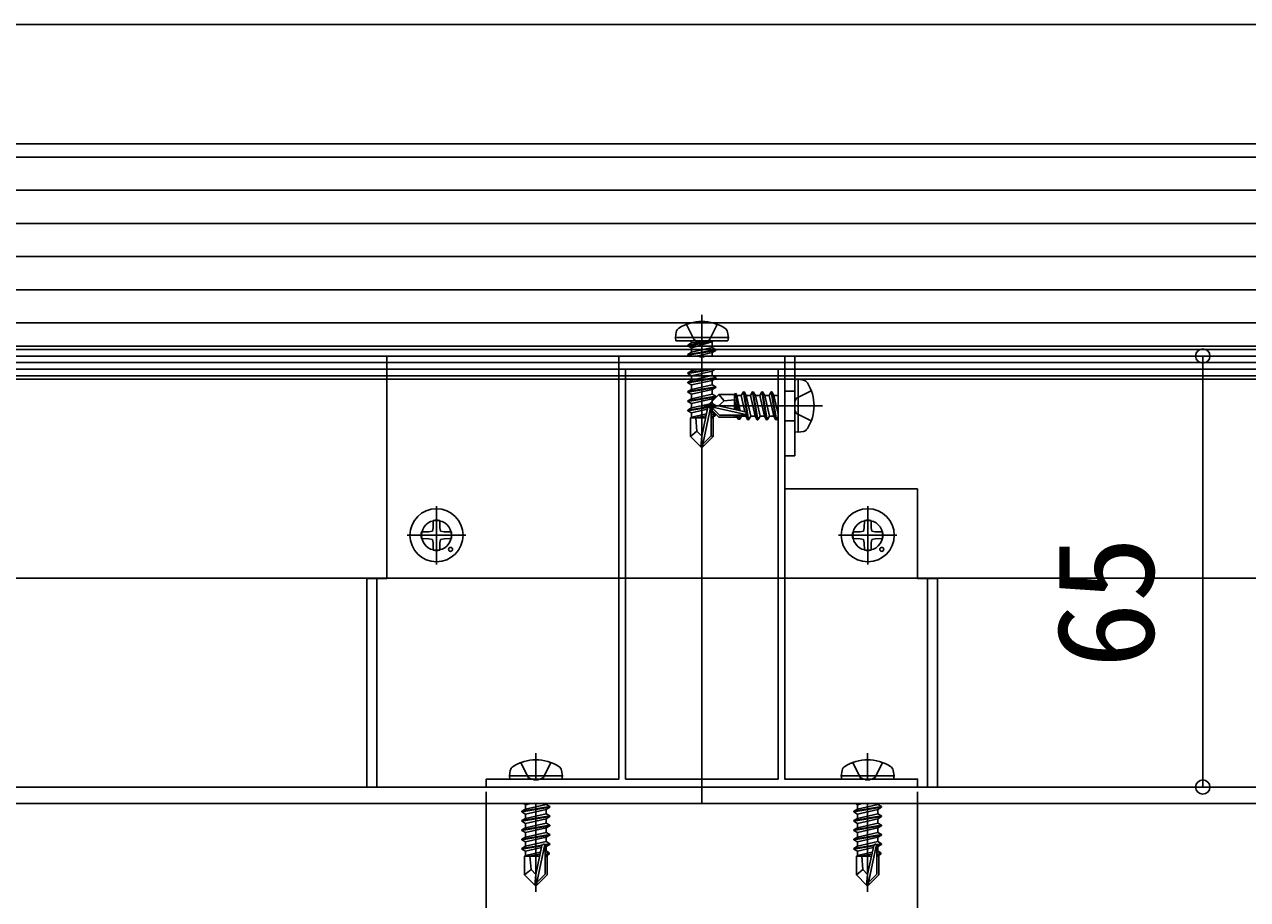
# Model space of a CAD drawing. Units: millimetres, scale not verified. Extents: x -875 to 875, y -1303 to 1295.
# Drawn here: x -74.6 to 109.7, y 267.3 to 399.3 of the extents above; entities that cross this region are included whole.
import ezdxf
from ezdxf.enums import TextEntityAlignment as Align

# ---------------------------------------------------------------- set-up
doc = ezdxf.new("R2010")
doc.units = ezdxf.units.MM
doc.header["$LTSCALE"] = 8
for name, color, linetype in [('0-3_YKK_11', 7, 'Continuous'), ('0-4_YKK_12', 2, 'Continuous'), ('0-5_YKK_13', 4, 'Continuous'), ('0-6_YKK_D', 6, 'Continuous')]:
    doc.layers.add(name, color=color, linetype=linetype)
doc.styles.add('ＭＳ ゴシック', font='')
doc.styles.get('ＭＳ ゴシック').set_extended_font_data('MS Gothic')

msp = doc.modelspace()

# ---------------------------------------------------------------- linework, layer by layer
at = {"layer": '0-3_YKK_11'}
for points in [[(60, 284.3), (-5, 284.3), (-5, 285.5), (2.042, 285.5), (2.225, 285.38), (2.775, 285.38), (2.958, 285.5), (15, 285.5), (15, 349.3), (27.042, 349.3), (27.225, 349.18), (27.775, 349.18), (27.958, 349.3), (40, 349.3), (40, 285.5), (52.042, 285.5), (52.225, 285.38), (52.775, 285.38), (52.958, 285.5), (60, 285.5)], [(16, 347.3), (16, 285.5), (39, 285.5), (39, 347.3)]]:
    msp.add_lwpolyline(points, close=True, dxfattribs=at)
at = {"layer": '0-4_YKK_12'}
for p, q in [((-172.5, 381.3), (227.5, 381.3)), ((-172.5, 379.3), (227.5, 379.3)), ((-172.5, 350.3), (227.5, 350.3)), ((-167.5, 350.8), (222.5, 350.8)), ((27.5, 351.8), (27.5, 281.8)), ((-172.5, 349.3), (227.5, 349.3)), ((-172.5, 348.3), (227.5, 348.3)), ((-172.5, 347.3), (227.5, 347.3)), ((-172.5, 346.3), (227.5, 346.3)), ((-172.5, 345.8), (227.5, 345.8)), ((45.699, 341.798), (27.389, 341.799)), ((-12.503, 317.865), (-12.503, 326.665)), ((52.497, 317.865), (52.497, 326.665)), ((-12.503, 325.515), (-12.503, 319.015)), ((52.497, 325.515), (52.497, 319.015)), ((-16.903, 322.265), (-8.103, 322.265)), ((-9.253, 322.265), (-15.753, 322.265)), ((48.097, 322.265), (56.897, 322.265)), ((55.747, 322.265), (49.247, 322.265)), ((-167.503, 315.8), (-20.003, 315.8)), ((-20.003, 315.8), (59.997, 315.8)), ((59.997, 315.8), (207.497, 315.8))]:
    msp.add_line(p, q, dxfattribs=at)
for points in [[(-573.798, 284.3), (628.798, 284.3), (670.5, 284.3)], [(-573.798, 281.8), (628.797, 281.8), (670.5, 281.8)]]:
    msp.add_lwpolyline(points, dxfattribs=at)
at = {"layer": '0-5_YKK_13'}
for p, q in [((655, 379.3), (-600, 379.3)), ((655, 374.3), (-600, 374.3)), ((655, 369.3), (-600, 369.3)), ((655, 364.3), (-600, 364.3)), ((655, 359.3), (-600, 359.3)), ((655, 354.3), (-600, 354.3)), ((27.5, 355.499), (27.5, 334.599)), ((23.5, 352.099), (23.641, 352.901)), ((31.5, 352.099), (23.5, 352.099)), ((23.5, 352.099), (23.588, 351.599)), ((31.5, 352.099), (31.359, 352.901)), ((31.5, 352.099), (31.412, 351.599)), ((31.412, 351.599), (23.588, 351.599)), ((25.4, 350.949), (29, 351.549)), ((29, 351.449), (25.4, 350.849)), ((25.4, 350.949), (25.95, 351.266)), ((25.4, 350.949), (25.4, 350.849)), ((25.4, 350.949), (25.4, 350.849)), ((25.4, 350.849), (25.95, 350.531)), ((29, 351.549), (25.95, 351.266)), ((25.95, 350.531), (29, 351.449)), ((25.95, 351.399), (25.95, 351.266)), ((29.05, 350.566), (25.95, 349.866)), ((25.95, 350.531), (25.95, 349.866)), ((29, 351.549), (29, 351.449)), ((29.05, 351.399), (29.05, 350.566)), ((29.6, 350.249), (29.05, 350.566)), ((655, 349.3), (-600, 349.3)), ((-20.003, 349.262), (-20.003, 315.762)), ((-20.003, 349.262), (41.5, 349.262)), ((25.4, 349.549), (29.6, 350.249)), ((29.6, 350.149), (25.4, 349.449)), ((25.4, 349.549), (25.95, 349.866)), ((25.4, 349.549), (25.4, 349.449)), ((25.4, 349.449), (25.66, 349.299)), ((29.05, 349.831), (26.692, 349.299)), ((29.6, 350.149), (29.05, 349.831)), ((29.05, 349.831), (29.05, 349.299)), ((29.6, 350.249), (29.6, 350.149)), ((40, 349.262), (40, 329.262)), ((29.3, 347.299), (25.4, 346.649)), ((25.4, 346.749), (28.7, 347.299)), ((25.4, 346.749), (25.95, 347.066)), ((25.4, 346.749), (25.4, 346.649)), ((25.4, 346.649), (25.95, 346.331)), ((26.979, 347.299), (25.95, 347.066)), ((25.95, 347.299), (25.95, 347.066)), ((29.05, 347.031), (29.05, 346.366)), ((25.4, 345.349), (29.6, 346.049)), ((29.6, 345.949), (25.4, 345.249)), ((25.4, 345.349), (25.95, 345.666)), ((25.4, 345.349), (25.4, 345.249)), ((25.4, 345.249), (25.95, 344.931)), ((29.05, 346.366), (25.95, 345.666)), ((25.95, 346.331), (25.95, 345.666)), ((29.05, 344.966), (25.95, 344.266)), ((25.95, 344.931), (25.95, 344.266)), ((29.6, 346.049), (29.05, 346.366)), ((29.05, 345.631), (29.05, 344.966)), ((29.6, 344.649), (29.05, 344.966)), ((29.6, 346.049), (29.6, 345.949)), ((41.999, 345.798), (41.499, 345.71)), ((41.499, 337.887), (41.499, 345.71)), ((41.999, 345.798), (42.802, 345.657)), ((41.999, 337.798), (41.999, 345.798)), ((25.4, 343.949), (29.6, 344.649)), ((29.6, 344.549), (25.4, 343.849)), ((25.4, 343.949), (25.95, 344.266)), ((25.4, 343.949), (25.4, 343.849)), ((25.4, 343.849), (25.95, 343.531)), ((25.4, 342.549), (29.6, 343.249)), ((29.6, 343.149), (25.4, 342.449)), ((29.05, 343.566), (25.95, 342.866)), ((25.95, 343.531), (25.95, 342.866)), ((28.499, 341.949), (30.049, 343.499)), ((29.05, 344.231), (29.05, 343.566)), ((29.6, 343.249), (29.05, 343.566)), ((29.6, 344.649), (29.6, 344.549)), ((29.6, 343.249), (29.6, 343.149)), ((32.47, 343.499), (30.049, 343.499)), ((30.85, 342.544), (30.049, 343.499)), ((32.399, 341.255), (32.399, 343.499)), ((32.47, 343.499), (32.565, 343.699)), ((32.565, 343.699), (32.767, 343.349)), ((32.989, 341.121), (32.565, 343.699)), ((33.432, 343.349), (32.767, 343.349)), ((33.285, 341.053), (32.767, 343.349)), ((33.749, 343.899), (33.432, 343.349)), ((33.986, 340.894), (33.432, 343.349)), ((34.449, 339.699), (33.749, 343.899)), ((33.849, 343.899), (33.749, 343.899)), ((33.849, 343.899), (34.549, 339.699)), ((33.849, 343.899), (34.167, 343.349)), ((34.866, 340.249), (34.167, 343.349)), ((34.832, 343.349), (34.167, 343.349)), ((35.149, 343.899), (34.832, 343.349)), ((35.849, 339.699), (35.149, 343.899)), ((35.249, 343.899), (35.149, 343.899)), ((35.249, 343.899), (35.949, 339.699)), ((35.249, 343.899), (35.567, 343.349)), ((36.266, 340.249), (35.567, 343.349)), ((36.232, 343.349), (35.567, 343.349)), ((36.549, 343.899), (36.232, 343.349)), ((37.249, 339.699), (36.549, 343.899)), ((36.649, 343.899), (36.549, 343.899)), ((36.649, 343.899), (37.349, 339.699)), ((36.649, 343.899), (36.967, 343.349)), ((37.666, 340.249), (36.967, 343.349)), ((37.632, 343.349), (36.967, 343.349)), ((37.949, 343.899), (37.632, 343.349)), ((38.649, 339.699), (37.949, 343.899)), ((38.049, 343.899), (37.949, 343.899)), ((38.049, 343.899), (38.749, 339.699)), ((38.049, 343.899), (38.367, 343.349)), ((38.999, 340.548), (38.367, 343.349)), ((38.999, 343.349), (38.367, 343.349)), ((41.5, 344.014), (40, 344.014)), ((25.4, 342.549), (25.95, 342.866)), ((25.4, 342.549), (25.4, 342.449)), ((25.4, 342.449), (25.95, 342.131)), ((25.4, 341.149), (28.426, 341.653)), ((28.398, 341.548), (25.4, 341.049)), ((25.4, 341.149), (25.95, 341.466)), ((25.4, 341.149), (25.4, 341.049)), ((25.4, 341.049), (25.95, 340.731)), ((29.05, 342.166), (25.95, 341.466)), ((25.95, 342.131), (25.95, 341.466)), ((28.34, 341.271), (25.95, 340.731)), ((28.41, 341.605), (27.5, 337.22)), ((28.832, 341.721), (27.65, 336.023)), ((28.499, 341.949), (28.499, 341.649)), ((30.005, 341.799), (28.499, 341.949)), ((30.005, 341.799), (28.499, 341.799)), ((28.923, 341.649), (28.499, 341.649)), ((28.499, 341.649), (30.049, 340.099)), ((28.832, 341.721), (29.6, 341.849)), ((29.6, 341.749), (28.887, 341.63)), ((28.9, 341.55), (28.9, 337.273)), ((30.173, 340.399), (28.923, 341.649)), ((34.121, 340.467), (28.923, 341.649)), ((29.05, 342.831), (29.05, 342.166)), ((29.6, 341.849), (29.05, 342.166)), ((29.05, 341.431), (29.05, 340.766)), ((29.6, 341.849), (29.6, 341.749)), ((32.723, 341.181), (32.399, 342.847)), ((25.8, 339.999), (25.95, 340.066)), ((25.8, 339.999), (25.8, 337.149)), ((28.076, 339.999), (25.8, 339.999)), ((25.95, 340.731), (25.95, 340.066)), ((28.195, 340.573), (25.95, 340.066)), ((28.135, 340.281), (26.417, 339.999)), ((28.08, 340.015), (27.996, 339.999)), ((29.05, 340.766), (28.897, 340.731)), ((29.5, 340.506), (28.9, 340.407)), ((29.5, 340.291), (28.9, 340.174)), ((29.2, 339.999), (28.9, 339.999)), ((29.5, 340.506), (29.05, 340.766)), ((29.5, 340.291), (29.2, 340.118)), ((29.2, 340.118), (29.2, 337.149)), ((29.5, 340.506), (29.5, 340.291)), ((32.818, 340.099), (30.049, 340.099)), ((33.951, 340.399), (30.173, 340.399)), ((32.399, 340.099), (32.399, 340.399)), ((32.991, 339.799), (32.875, 340.399)), ((33.207, 339.799), (32.991, 339.799)), ((33.207, 339.799), (33.108, 340.399)), ((33.207, 339.799), (33.466, 340.249)), ((33.466, 340.249), (33.432, 340.402)), ((34.131, 340.249), (33.466, 340.249)), ((34.549, 339.699), (34.449, 339.699)), ((34.549, 339.699), (34.866, 340.249)), ((35.531, 340.249), (34.866, 340.249)), ((35.949, 339.699), (35.849, 339.699)), ((35.949, 339.699), (36.266, 340.249)), ((36.931, 340.249), (36.266, 340.249)), ((37.349, 339.699), (37.249, 339.699)), ((37.349, 339.699), (37.666, 340.249)), ((38.331, 340.249), (37.666, 340.249)), ((38.749, 339.699), (38.649, 339.699)), ((38.749, 339.699), (38.999, 340.132)), ((41.5, 339.514), (40, 339.514)), ((26.757, 337.952), (25.8, 337.149)), ((41.999, 337.798), (41.499, 337.887)), ((41.999, 337.798), (42.801, 337.94)), ((27.35, 335.599), (25.8, 337.149)), ((27.5, 337.22), (27.35, 335.599)), ((27.35, 335.599), (27.65, 335.599)), ((27.5, 337.22), (27.5, 335.599)), ((28.9, 337.273), (27.65, 336.023)), ((27.65, 335.599), (29.2, 337.149)), ((27.65, 336.023), (27.65, 335.599)), ((29.2, 337.149), (28.9, 337.273)), ((59.997, 329.262), (40, 329.262)), ((59.997, 315.762), (59.997, 329.262)), ((-13.003, 324.51), (-13.022, 323.402)), ((-12.003, 324.51), (-11.983, 323.402)), ((51.997, 324.51), (51.978, 323.402)), ((52.997, 324.51), (53.017, 323.402)), ((-14.748, 322.765), (-13.64, 322.784)), ((-13.64, 322.784), (-13.122, 322.884)), ((-13.022, 323.402), (-13.122, 322.884)), ((-11.983, 323.402), (-11.883, 322.884)), ((-11.366, 322.784), (-11.883, 322.884)), ((-10.258, 322.765), (-11.366, 322.784)), ((50.252, 322.765), (51.36, 322.784)), ((51.36, 322.784), (51.878, 322.884)), ((51.978, 323.402), (51.878, 322.884)), ((53.017, 323.402), (53.117, 322.884)), ((53.634, 322.784), (53.117, 322.884)), ((54.742, 322.765), (53.634, 322.784)), ((-14.748, 321.765), (-13.64, 321.745)), ((-13.64, 321.745), (-13.122, 321.645)), ((-13.022, 321.128), (-13.122, 321.645)), ((-13.003, 320.02), (-13.022, 321.128)), ((-12.003, 320.02), (-11.983, 321.128)), ((-11.983, 321.128), (-11.883, 321.645)), ((-11.366, 321.745), (-11.883, 321.645)), ((-10.258, 321.765), (-11.366, 321.745)), ((50.252, 321.765), (51.36, 321.745)), ((51.36, 321.745), (51.878, 321.645)), ((51.978, 321.128), (51.878, 321.645)), ((51.997, 320.02), (51.978, 321.128)), ((52.997, 320.02), (53.017, 321.128)), ((53.017, 321.128), (53.117, 321.645)), ((53.634, 321.745), (53.117, 321.645)), ((54.742, 321.765), (53.634, 321.745)), ((-23.003, 315.762), (-23.003, 284.3)), ((-20.003, 315.762), (-23.003, 315.762)), ((-21.503, 315.762), (-21.503, 284.3)), ((61.497, 315.762), (61.497, 284.3)), ((2.486, 289.4), (2.486, 285.5)), ((52.486, 289.4), (52.486, 285.5)), ((-1.514, 286), (-1.372, 286.802)), ((6.486, 286), (-1.514, 286)), ((-1.514, 286), (-1.426, 285.5)), ((6.486, 286), (6.345, 286.802)), ((6.486, 286), (6.398, 285.5)), ((48.486, 286), (48.628, 286.802)), ((56.486, 286), (48.486, 286)), ((48.486, 286), (48.574, 285.5)), ((56.486, 286), (56.345, 286.802)), ((56.486, 286), (56.398, 285.5)), ((6.398, 285.5), (-1.426, 285.5)), ((56.398, 285.5), (48.574, 285.5)), ((0.386, 280.65), (4.586, 281.35)), ((4.586, 281.25), (0.386, 280.55)), ((0.386, 280.65), (0.936, 280.968)), ((0.386, 280.65), (0.386, 280.55)), ((0.386, 280.55), (0.936, 280.232)), ((0.646, 281.8), (0.936, 281.632)), ((1.678, 281.8), (0.936, 281.632)), ((4.036, 281.668), (0.936, 280.968)), ((0.936, 281.632), (0.936, 280.968)), ((4.036, 280.268), (0.936, 279.568)), ((0.936, 280.232), (0.936, 279.568)), ((2.486, 281.8), (2.486, 268.5)), ((4.036, 281.8), (4.036, 281.668)), ((4.586, 281.35), (4.036, 281.668)), ((4.036, 280.932), (4.036, 280.268)), ((4.586, 279.95), (4.036, 280.268)), ((4.586, 281.35), (4.586, 281.25)), ((50.386, 280.65), (54.586, 281.35)), ((54.586, 281.25), (50.386, 280.55)), ((50.386, 280.65), (50.936, 280.968)), ((50.386, 280.65), (50.386, 280.55)), ((50.386, 280.55), (50.936, 280.232)), ((50.646, 281.8), (50.936, 281.632)), ((51.678, 281.8), (50.936, 281.632)), ((54.036, 281.668), (50.936, 280.968)), ((50.936, 281.632), (50.936, 280.968)), ((54.036, 280.268), (50.936, 279.568)), ((50.936, 280.232), (50.936, 279.568)), ((52.486, 281.8), (52.486, 268.5)), ((54.036, 281.8), (54.036, 281.668)), ((54.586, 281.35), (54.036, 281.668)), ((54.036, 280.932), (54.036, 280.268)), ((54.586, 279.95), (54.036, 280.268)), ((54.586, 281.35), (54.586, 281.25)), ((0.386, 279.25), (4.586, 279.95)), ((4.586, 279.85), (0.386, 279.15)), ((0.386, 279.25), (0.936, 279.568)), ((0.386, 279.25), (0.386, 279.15)), ((0.386, 279.15), (0.936, 278.832)), ((0.386, 277.85), (4.586, 278.55)), ((4.586, 278.45), (0.386, 277.75)), ((4.036, 278.868), (0.936, 278.168)), ((0.936, 278.832), (0.936, 278.168)), ((4.036, 279.532), (4.036, 278.868)), ((4.586, 278.55), (4.036, 278.868)), ((4.586, 279.95), (4.586, 279.85)), ((4.586, 278.55), (4.586, 278.45)), ((50.386, 279.25), (54.586, 279.95)), ((54.586, 279.85), (50.386, 279.15)), ((50.386, 279.25), (50.936, 279.568)), ((50.386, 279.25), (50.386, 279.15)), ((50.386, 279.15), (50.936, 278.832)), ((50.386, 277.85), (54.586, 278.55)), ((54.586, 278.45), (50.386, 277.75)), ((54.036, 278.868), (50.936, 278.168)), ((50.936, 278.832), (50.936, 278.168)), ((54.036, 279.532), (54.036, 278.868)), ((54.586, 278.55), (54.036, 278.868)), ((54.586, 279.95), (54.586, 279.85)), ((54.586, 278.55), (54.586, 278.45)), ((0.386, 277.85), (0.936, 278.168)), ((0.386, 277.85), (0.386, 277.75)), ((0.386, 277.75), (0.936, 277.432)), ((0.386, 276.45), (4.586, 277.15)), ((4.586, 277.05), (0.386, 276.35)), ((0.386, 276.45), (0.936, 276.768)), ((4.036, 277.468), (0.936, 276.768)), ((0.936, 277.432), (0.936, 276.768)), ((4.036, 278.132), (4.036, 277.468)), ((4.586, 277.15), (4.036, 277.468)), ((4.036, 276.732), (4.036, 276.068)), ((4.586, 277.15), (4.586, 277.05)), ((50.386, 277.85), (50.936, 278.168)), ((50.386, 277.85), (50.386, 277.75)), ((50.386, 277.75), (50.936, 277.432)), ((50.386, 276.45), (54.586, 277.15)), ((54.586, 277.05), (50.386, 276.35)), ((50.386, 276.45), (50.936, 276.768)), ((54.036, 277.468), (50.936, 276.768)), ((50.936, 277.432), (50.936, 276.768)), ((54.036, 278.132), (54.036, 277.468)), ((54.586, 277.15), (54.036, 277.468)), ((54.036, 276.732), (54.036, 276.068)), ((54.586, 277.15), (54.586, 277.05)), ((0.386, 276.45), (0.386, 276.35)), ((0.386, 276.35), (0.936, 276.032)), ((0.386, 275.05), (3.412, 275.554)), ((3.384, 275.45), (0.386, 274.95)), ((0.386, 275.05), (0.936, 275.368)), ((0.386, 275.05), (0.386, 274.95)), ((0.386, 274.95), (0.936, 274.632)), ((4.036, 276.068), (0.936, 275.368)), ((0.936, 276.032), (0.936, 275.368)), ((3.326, 275.172), (0.936, 274.632)), ((3.396, 275.507), (2.486, 271.122)), ((3.818, 275.623), (2.636, 269.924)), ((3.819, 275.622), (4.586, 275.75)), ((4.586, 275.65), (3.873, 275.531)), ((3.886, 275.452), (3.886, 271.174)), ((4.586, 275.75), (4.036, 276.068)), ((4.036, 275.332), (4.036, 274.668)), ((4.586, 275.75), (4.586, 275.65)), ((50.386, 276.45), (50.386, 276.35)), ((50.386, 276.35), (50.936, 276.032)), ((50.386, 275.05), (53.412, 275.554)), ((53.384, 275.45), (50.386, 274.95)), ((50.386, 275.05), (50.936, 275.368)), ((50.386, 275.05), (50.386, 274.95)), ((50.386, 274.95), (50.936, 274.632)), ((54.036, 276.068), (50.936, 275.368)), ((50.936, 276.032), (50.936, 275.368)), ((53.326, 275.172), (50.936, 274.632)), ((53.396, 275.507), (52.486, 271.122)), ((53.818, 275.623), (52.636, 269.924)), ((53.819, 275.622), (54.586, 275.75)), ((54.586, 275.65), (53.873, 275.531)), ((53.886, 275.452), (53.886, 271.174)), ((54.586, 275.75), (54.036, 276.068)), ((54.036, 275.332), (54.036, 274.668)), ((54.586, 275.75), (54.586, 275.65)), ((0.786, 273.9), (0.936, 273.968)), ((0.786, 273.9), (0.786, 271.05)), ((3.063, 273.9), (0.786, 273.9)), ((0.936, 274.632), (0.936, 273.968)), ((3.182, 274.475), (0.936, 273.968)), ((3.121, 274.183), (1.403, 273.9)), ((3.066, 273.916), (2.982, 273.9)), ((4.036, 274.668), (3.883, 274.633)), ((4.486, 274.408), (3.886, 274.309)), ((4.486, 274.192), (3.886, 274.076)), ((4.186, 273.9), (3.886, 273.9)), ((4.486, 274.408), (4.036, 274.668)), ((4.486, 274.192), (4.186, 274.019)), ((4.186, 274.019), (4.186, 271.05)), ((4.486, 274.408), (4.486, 274.192)), ((50.786, 273.9), (50.936, 273.968)), ((50.786, 273.9), (50.786, 271.05)), ((53.063, 273.9), (50.786, 273.9)), ((50.936, 274.632), (50.936, 273.968)), ((53.182, 274.475), (50.936, 273.968)), ((53.121, 274.183), (51.403, 273.9)), ((53.066, 273.916), (52.982, 273.9)), ((54.036, 274.668), (53.883, 274.633)), ((54.486, 274.408), (53.886, 274.309)), ((54.486, 274.192), (53.886, 274.076)), ((54.186, 273.9), (53.886, 273.9)), ((54.486, 274.408), (54.036, 274.668)), ((54.486, 274.192), (54.186, 274.019)), ((54.186, 274.019), (54.186, 271.05)), ((54.486, 274.408), (54.486, 274.192)), ((1.744, 271.853), (0.786, 271.05)), ((2.336, 269.5), (0.786, 271.05)), ((2.486, 271.122), (2.336, 269.5)), ((2.486, 271.122), (2.486, 269.5)), ((3.886, 271.174), (2.636, 269.924)), ((2.636, 269.5), (4.186, 271.05)), ((51.744, 271.853), (50.786, 271.05)), ((52.336, 269.5), (50.786, 271.05)), ((52.486, 271.122), (52.336, 269.5)), ((52.486, 271.122), (52.486, 269.5)), ((53.886, 271.174), (52.636, 269.924)), ((52.636, 269.5), (54.186, 271.05)), ((2.336, 269.5), (2.636, 269.5)), ((2.636, 269.924), (2.636, 269.5)), ((52.336, 269.5), (52.636, 269.5)), ((52.636, 269.924), (52.636, 269.5))]:
    msp.add_line(p, q, dxfattribs=at)
for points in [[(25.2, 354.078), (26.355, 351.761), (27.5, 351.153)], [(29.8, 354.078), (28.645, 351.761), (27.5, 351.153)], [(41.5, 349.262), (41.5, 334.262), (40, 334.262)], [(29.513, 347.299), (29.05, 347.031), (25.95, 346.331)], [(29.6, 345.949), (29.05, 345.631), (25.95, 344.931)], [(29.6, 344.549), (29.05, 344.231), (25.95, 343.531)], [(29.6, 343.149), (29.05, 342.831), (25.95, 342.131)], [(35.849, 339.699), (35.531, 340.249), (34.832, 343.349)], [(37.249, 339.699), (36.931, 340.249), (36.232, 343.349)], [(38.649, 339.699), (38.331, 340.249), (37.632, 343.349)], [(43.994, 344.056), (41.762, 342.943), (41.499, 342.449)], [(29.6, 341.749), (29.05, 341.431), (28.9, 341.397)], [(34.006, 340.889), (30.005, 341.799), (30.85, 342.544), (32.399, 342.699)], [(43.994, 339.54), (41.762, 340.653), (41.499, 341.148)], [(27.5, 337.22), (26.757, 337.952), (26.6, 339.999)], [(32.991, 339.799), (32.731, 340.249), (32.697, 340.399)], [(34.449, 339.699), (34.131, 340.249), (34.088, 340.441)], [(59.997, 315.762), (62.997, 315.762), (62.997, 284.3)], [(0.228, 287.995), (1.341, 285.763), (1.836, 285.5)], [(4.744, 287.995), (3.631, 285.763), (3.137, 285.5)], [(50.228, 287.995), (51.341, 285.763), (51.836, 285.5)], [(54.744, 287.995), (53.631, 285.763), (53.137, 285.5)], [(4.586, 281.25), (4.036, 280.932), (0.936, 280.232)], [(54.586, 281.25), (54.036, 280.932), (50.936, 280.232)], [(4.586, 279.85), (4.036, 279.532), (0.936, 278.832)], [(4.586, 278.45), (4.036, 278.132), (0.936, 277.432)], [(54.586, 279.85), (54.036, 279.532), (50.936, 278.832)], [(54.586, 278.45), (54.036, 278.132), (50.936, 277.432)], [(4.586, 277.05), (4.036, 276.732), (0.936, 276.032)], [(54.586, 277.05), (54.036, 276.732), (50.936, 276.032)], [(4.586, 275.65), (4.036, 275.332), (3.886, 275.299)], [(54.586, 275.65), (54.036, 275.332), (53.886, 275.299)], [(2.486, 271.122), (1.744, 271.853), (1.586, 273.9)], [(52.486, 271.122), (51.744, 271.853), (51.586, 273.9)]]:
    msp.add_lwpolyline(points, dxfattribs=at)
for centre, radius in [((-12.503, 322.265), 4), ((-12.503, 322.265), 2.25), ((52.497, 322.265), 4), ((52.497, 322.265), 2.25), ((-10.381, 320.143), 0.3), ((54.619, 320.143), 0.3)]:
    msp.add_circle(centre, radius, dxfattribs=at)
for centre, radius, start, end in [((27.5, 347.999), 6.5, 57.94412, 122.05588), ((24.528, 352.745), 0.9, 122.05588, 170), ((30.472, 352.745), 0.9, 10, 57.94412), ((25.75, 351.399), 0.2, 0, 90), ((29.25, 351.399), 0.2, 90, 180), ((42.645, 344.77), 0.9, 32.05148, 79.9956), ((37.899, 341.799), 6.5, 327.93971, 32.05148), ((28.652, 341.55), 0.248, 0, 167.19096), ((33.951, 340.647), 0.248, 269.9956, 77.18656), ((42.645, 338.826), 0.9, 279.9956, 327.93971), ((-12.503, 322.265), 2.3, 77.44414, 102.55586), ((52.497, 322.265), 2.3, 77.44414, 102.55586), ((-12.503, 322.265), 2.3, 167.44414, 192.55586), ((-12.503, 322.265), 2.3, 347.44414, 12.55586), ((52.497, 322.265), 2.3, 167.44414, 192.55586), ((52.497, 322.265), 2.3, 347.44414, 12.55586), ((-12.503, 322.265), 2.3, 257.44414, 282.55586), ((52.497, 322.265), 2.3, 257.44414, 282.55586), ((2.486, 281.9), 6.5, 57.94412, 122.05588), ((52.486, 281.9), 6.5, 57.94412, 122.05588), ((-0.486, 286.646), 0.9, 122.05588, 170), ((5.458, 286.646), 0.9, 10, 57.94412), ((49.514, 286.646), 0.9, 122.05588, 170), ((55.458, 286.646), 0.9, 10, 57.94412), ((3.638, 275.452), 0.248, 0, 167.19096), ((53.638, 275.452), 0.248, 0, 167.19096)]:
    msp.add_arc(centre, radius, start, end, dxfattribs=at)
at = {"layer": '0-6_YKK_D'}
for p, q in [((-780, 399.3), (775.221, 399.3)), ((40.7, 349.3), (103.997, 349.3)), ((102.997, 349.3), (102.997, 284.3)), ((-5, 283.6), (-5, 243.3)), ((60, 283.6), (60, 243.3))]:
    msp.add_line(p, q, dxfattribs=at)
for centre in [(102.997, 349.3), (102.997, 284.3)]:
    msp.add_circle(centre, 1.075, dxfattribs=at)

# ---------------------------------------------------------------- texts
at = {"layer": '0-6_YKK_D', "style": 'ＭＳ ゴシック'}
msp.add_text('65', height=14.66, rotation=90, dxfattribs=at).set_placement((99.997, 302.198), align=Align.BOTTOM_LEFT)

doc.saveas('drawing.dxf')
